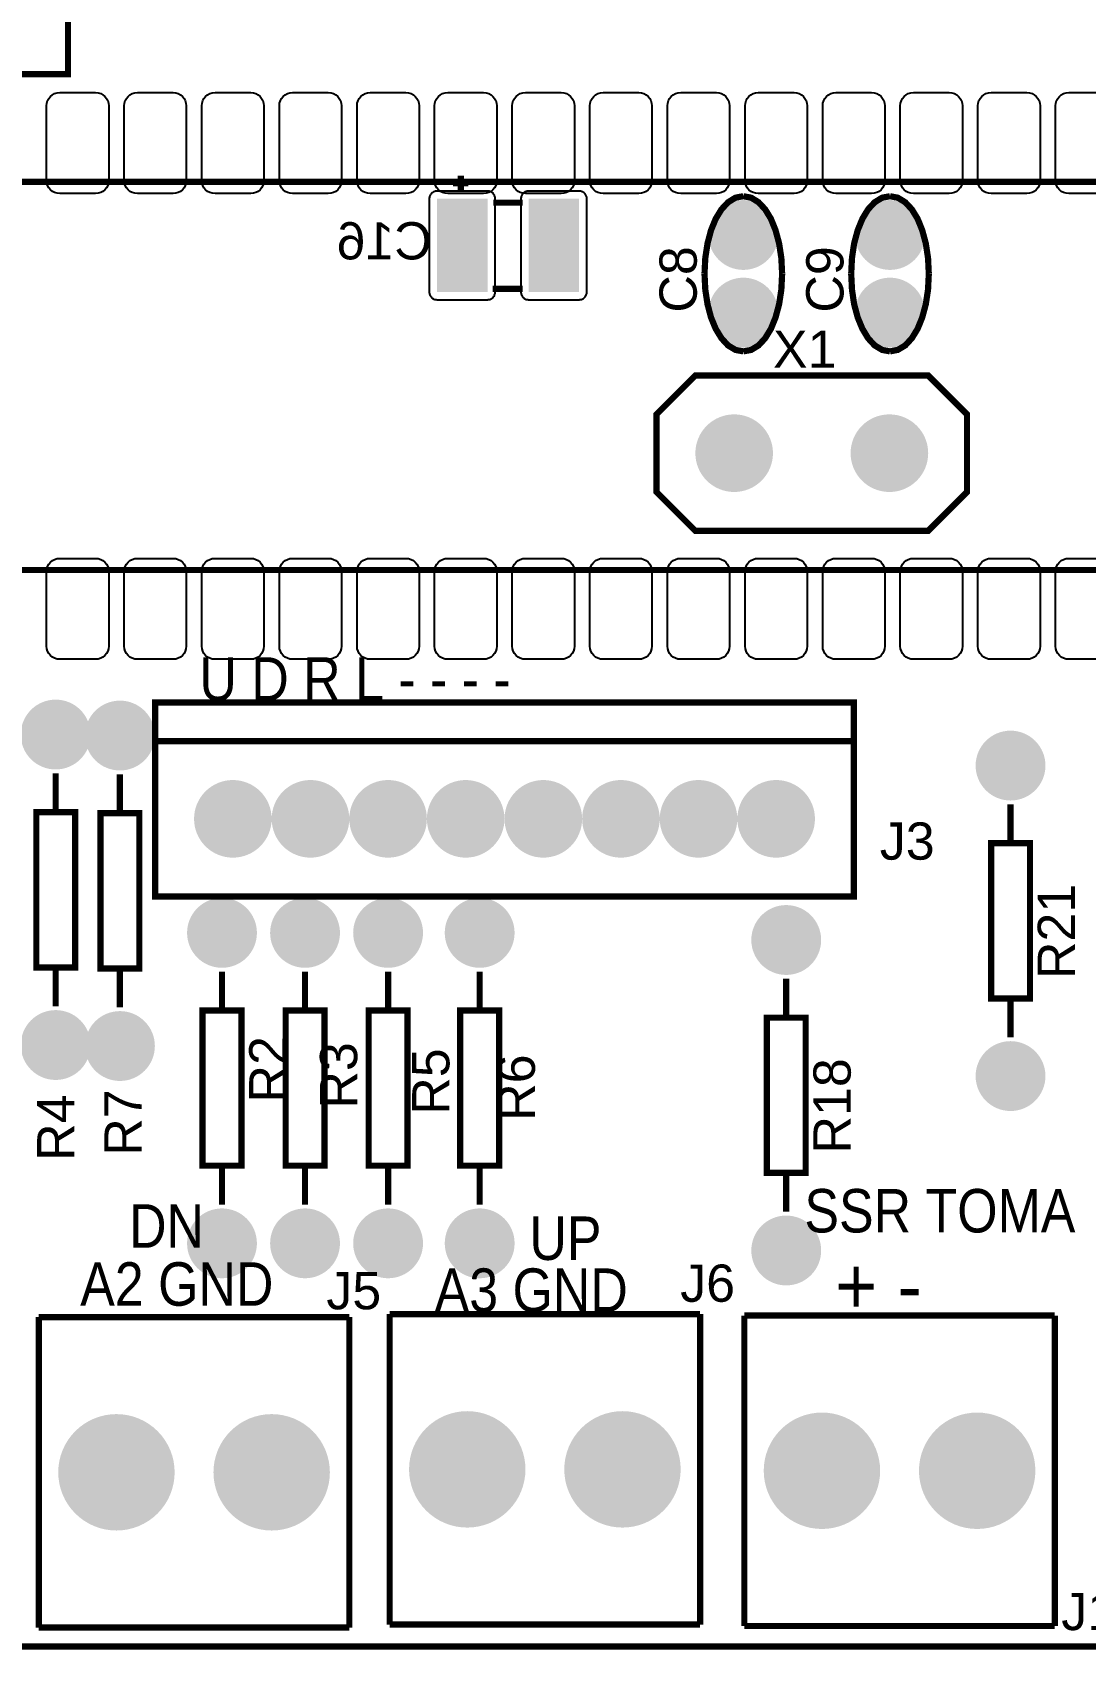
# Model space of a CAD drawing. Header units: inches. Extents: x 15 to 148, y 10 to 111.
# Drawn here: x 133.346 to 135.517, y 98.088 to 101.422 of the extents above; entities that cross this region are included whole.
import ezdxf

# ---------------------------------------------------------------- set-up
doc = ezdxf.new("R2010")
doc.units = ezdxf.units.IN
doc.header["$MEASUREMENT"] = 0
doc.layers.add('BLK_12AWG', color=7, linetype='Continuous')

# ---------------------------------------------------------------- blocks, each defined once
blk = doc.blocks.new('RPAD')
blk.add_trace([(-0.5, -0.5), (-0.5, 0.5), (0.5, -0.5), (0.5, 0.5)])
blk = doc.blocks.new('EPAD')
at = {"const_width": 0.5}
blk.add_lwpolyline([(-0.25, 0, 1), (0.25, 0, 1)], format="xyb", close=True, dxfattribs=at)
blk = doc.blocks.new('trr')
at = {"const_width": 0.008}
for points in [[(131.518, 100.4441), (137.4527, 100.4441), (137.4527, 104.9698), (131.518, 104.9698), (131.518, 100.4441)], [(131.518, 100.4441), (137.4527, 100.4441), (137.4527, 104.9698), (131.518, 104.9698), (131.518, 100.4441)], [(131.518, 100.4441), (137.4527, 100.4441), (137.4527, 104.9698), (131.518, 104.9698), (131.518, 100.4441)], [(133.4196, 102.4698), (133.6125, 102.4698), (133.6125, 102.6902), (133.4196, 102.6902), (133.4196, 102.4698)], [(133.4196, 102.4698), (133.6125, 102.4698), (133.6125, 102.6902), (133.4196, 102.6902), (133.4196, 102.4698)], [(133.4196, 102.4698), (133.6125, 102.4698), (133.6125, 102.6902), (133.4196, 102.6902), (133.4196, 102.4698)], [(133.2749, 102.3311), (135.2749, 102.3311)], [(133.2749, 102.3311), (135.2749, 102.3311)], [(133.2749, 102.3311), (135.2749, 102.3311)], [(134.1285, 102.3293), (134.1085, 102.3293)], [(134.1285, 102.3293), (134.1085, 102.3293)], [(134.1285, 102.3293), (134.1085, 102.3293)], [(134.1185, 102.3193), (134.1185, 102.3393)], [(134.1185, 102.3193), (134.1185, 102.3393)], [(134.1185, 102.3193), (134.1185, 102.3393)], [(134.1985, 102.3043), (134.1605, 102.3043)], [(134.1985, 102.3043), (134.1605, 102.3043)], [(134.1985, 102.3043), (134.1605, 102.3043)], [(134.4826, 102.3127), (134.4724, 102.3107), (134.463, 102.3049), (134.4545, 102.2958), (134.4471, 102.2837), (134.441, 102.2689), (134.4365, 102.2519), (134.4336, 102.2331), (134.4326, 102.2127)], [(134.4826, 102.3127), (134.4724, 102.3107), (134.463, 102.3049), (134.4545, 102.2958), (134.4471, 102.2837), (134.441, 102.2689), (134.4365, 102.2519), (134.4336, 102.2331), (134.4326, 102.2127)], [(134.4826, 102.3127), (134.4724, 102.3107), (134.463, 102.3049), (134.4545, 102.2958), (134.4471, 102.2837), (134.441, 102.2689), (134.4365, 102.2519), (134.4336, 102.2331), (134.4326, 102.2127)], [(134.4826, 102.3127), (134.4928, 102.3107), (134.5022, 102.3049), (134.5107, 102.2958), (134.5181, 102.2837), (134.5241, 102.2689), (134.5287, 102.2519), (134.5316, 102.2331), (134.5326, 102.2127)], [(134.4826, 102.3127), (134.4928, 102.3107), (134.5022, 102.3049), (134.5107, 102.2958), (134.5181, 102.2837), (134.5241, 102.2689), (134.5287, 102.2519), (134.5316, 102.2331), (134.5326, 102.2127)], [(134.4826, 102.3127), (134.4928, 102.3107), (134.5022, 102.3049), (134.5107, 102.2958), (134.5181, 102.2837), (134.5241, 102.2689), (134.5287, 102.2519), (134.5316, 102.2331), (134.5326, 102.2127)], [(134.6716, 102.3127), (134.6614, 102.3107), (134.6519, 102.3049), (134.6434, 102.2958), (134.6361, 102.2837), (134.63, 102.2689), (134.6254, 102.2519), (134.6226, 102.2331), (134.6216, 102.2127)], [(134.6716, 102.3127), (134.6614, 102.3107), (134.6519, 102.3049), (134.6434, 102.2958), (134.6361, 102.2837), (134.63, 102.2689), (134.6254, 102.2519), (134.6226, 102.2331), (134.6216, 102.2127)], [(134.6716, 102.3127), (134.6614, 102.3107), (134.6519, 102.3049), (134.6434, 102.2958), (134.6361, 102.2837), (134.63, 102.2689), (134.6254, 102.2519), (134.6226, 102.2331), (134.6216, 102.2127)], [(134.6716, 102.3127), (134.6817, 102.3107), (134.6912, 102.3049), (134.6997, 102.2958), (134.7071, 102.2837), (134.7131, 102.2689), (134.7177, 102.2519), (134.7206, 102.2331), (134.7216, 102.2127)], [(134.6716, 102.3127), (134.6817, 102.3107), (134.6912, 102.3049), (134.6997, 102.2958), (134.7071, 102.2837), (134.7131, 102.2689), (134.7177, 102.2519), (134.7206, 102.2331), (134.7216, 102.2127)], [(134.6716, 102.3127), (134.6817, 102.3107), (134.6912, 102.3049), (134.6997, 102.2958), (134.7071, 102.2837), (134.7131, 102.2689), (134.7177, 102.2519), (134.7206, 102.2331), (134.7216, 102.2127)], [(134.4826, 102.1127), (134.4724, 102.1147), (134.463, 102.1204), (134.4545, 102.1296), (134.4471, 102.1417), (134.441, 102.1564), (134.4365, 102.1734), (134.4336, 102.1923), (134.4326, 102.2127)], [(134.4826, 102.1127), (134.4724, 102.1147), (134.463, 102.1204), (134.4545, 102.1296), (134.4471, 102.1417), (134.441, 102.1564), (134.4365, 102.1734), (134.4336, 102.1923), (134.4326, 102.2127)], [(134.4826, 102.1127), (134.4724, 102.1147), (134.463, 102.1204), (134.4545, 102.1296), (134.4471, 102.1417), (134.441, 102.1564), (134.4365, 102.1734), (134.4336, 102.1923), (134.4326, 102.2127)], [(134.4826, 102.1127), (134.4928, 102.1147), (134.5022, 102.1204), (134.5107, 102.1296), (134.5181, 102.1417), (134.5241, 102.1564), (134.5287, 102.1734), (134.5316, 102.1923), (134.5326, 102.2127)], [(134.4826, 102.1127), (134.4928, 102.1147), (134.5022, 102.1204), (134.5107, 102.1296), (134.5181, 102.1417), (134.5241, 102.1564), (134.5287, 102.1734), (134.5316, 102.1923), (134.5326, 102.2127)], [(134.4826, 102.1127), (134.4928, 102.1147), (134.5022, 102.1204), (134.5107, 102.1296), (134.5181, 102.1417), (134.5241, 102.1564), (134.5287, 102.1734), (134.5316, 102.1923), (134.5326, 102.2127)], [(134.6716, 102.1127), (134.6614, 102.1147), (134.6519, 102.1204), (134.6434, 102.1296), (134.6361, 102.1417), (134.63, 102.1564), (134.6254, 102.1734), (134.6226, 102.1923), (134.6216, 102.2127)], [(134.6716, 102.1127), (134.6614, 102.1147), (134.6519, 102.1204), (134.6434, 102.1296), (134.6361, 102.1417), (134.63, 102.1564), (134.6254, 102.1734), (134.6226, 102.1923), (134.6216, 102.2127)], [(134.6716, 102.1127), (134.6614, 102.1147), (134.6519, 102.1204), (134.6434, 102.1296), (134.6361, 102.1417), (134.63, 102.1564), (134.6254, 102.1734), (134.6226, 102.1923), (134.6216, 102.2127)], [(134.6716, 102.1127), (134.6817, 102.1147), (134.6912, 102.1204), (134.6997, 102.1296), (134.7071, 102.1417), (134.7131, 102.1564), (134.7177, 102.1734), (134.7206, 102.1923), (134.7216, 102.2127)], [(134.6716, 102.1127), (134.6817, 102.1147), (134.6912, 102.1204), (134.6997, 102.1296), (134.7071, 102.1417), (134.7131, 102.1564), (134.7177, 102.1734), (134.7206, 102.1923), (134.7216, 102.2127)], [(134.6716, 102.1127), (134.6817, 102.1147), (134.6912, 102.1204), (134.6997, 102.1296), (134.7071, 102.1417), (134.7131, 102.1564), (134.7177, 102.1734), (134.7206, 102.1923), (134.7216, 102.2127)], [(134.1985, 102.1933), (134.1595, 102.1933)], [(134.1985, 102.1933), (134.1595, 102.1933)], [(134.1985, 102.1933), (134.1595, 102.1933)], [(134.4208, 102.0816), (134.7208, 102.0816), (134.7708, 102.0316), (134.7708, 101.9316), (134.7208, 101.8816), (134.4208, 101.8816), (134.3708, 101.9316), (134.3708, 102.0316), (134.4208, 102.0816)], [(134.4208, 102.0816), (134.7208, 102.0816), (134.7708, 102.0316), (134.7708, 101.9316), (134.7208, 101.8816), (134.4208, 101.8816), (134.3708, 101.9316), (134.3708, 102.0316), (134.4208, 102.0816)], [(134.4208, 102.0816), (134.7208, 102.0816), (134.7708, 102.0316), (134.7708, 101.9316), (134.7208, 101.8816), (134.4208, 101.8816), (134.3708, 101.9316), (134.3708, 102.0316), (134.4208, 102.0816)], [(133.2749, 101.8311), (135.2749, 101.8311)], [(133.2749, 101.8311), (135.2749, 101.8311)], [(133.2749, 101.8311), (135.2749, 101.8311)], [(133.7249, 101.4105), (134.6249, 101.4105), (134.6249, 101.6605), (133.7249, 101.6605), (133.7249, 101.4105)], [(133.7249, 101.4105), (134.6249, 101.4105), (134.6249, 101.6605), (133.7249, 101.6605), (133.7249, 101.4105)], [(133.7249, 101.4105), (134.6249, 101.4105), (134.6249, 101.6605), (133.7249, 101.6605), (133.7249, 101.4105)], [(133.7249, 101.6105), (134.6249, 101.6105)], [(133.7249, 101.6105), (134.6249, 101.6105)], [(133.7249, 101.6105), (134.6249, 101.6105)], [(133.5966, 101.5191), (133.5966, 101.5691)], [(133.5966, 101.5191), (133.5966, 101.5691)], [(133.5966, 101.5191), (133.5966, 101.5691)], [(133.6794, 101.5178), (133.6794, 101.5678)], [(133.6794, 101.5178), (133.6794, 101.5678)], [(133.6794, 101.5178), (133.6794, 101.5678)], [(133.5716, 101.3191), (133.6216, 101.3191), (133.6216, 101.5191), (133.5716, 101.5191), (133.5716, 101.3191)], [(133.5716, 101.3191), (133.6216, 101.3191), (133.6216, 101.5191), (133.5716, 101.5191), (133.5716, 101.3191)], [(133.5716, 101.3191), (133.6216, 101.3191), (133.6216, 101.5191), (133.5716, 101.5191), (133.5716, 101.3191)], [(133.6544, 101.3178), (133.7044, 101.3178), (133.7044, 101.5178), (133.6544, 101.5178), (133.6544, 101.3178)], [(133.6544, 101.3178), (133.7044, 101.3178), (133.7044, 101.5178), (133.6544, 101.5178), (133.6544, 101.3178)], [(133.6544, 101.3178), (133.7044, 101.3178), (133.7044, 101.5178), (133.6544, 101.5178), (133.6544, 101.3178)], [(134.8269, 101.5291), (134.8269, 101.4791)], [(134.8269, 101.5291), (134.8269, 101.4791)], [(134.8269, 101.5291), (134.8269, 101.4791)], [(134.8019, 101.2791), (134.8519, 101.2791), (134.8519, 101.4791), (134.8019, 101.4791), (134.8019, 101.2791)], [(134.8019, 101.2791), (134.8519, 101.2791), (134.8519, 101.4791), (134.8019, 101.4791), (134.8019, 101.2791)], [(134.8019, 101.2791), (134.8519, 101.2791), (134.8519, 101.4791), (134.8019, 101.4791), (134.8019, 101.2791)], [(133.5966, 101.2691), (133.5966, 101.3191)], [(133.5966, 101.2691), (133.5966, 101.3191)], [(133.5966, 101.2691), (133.5966, 101.3191)], [(133.6794, 101.2678), (133.6794, 101.3178)], [(133.6794, 101.2678), (133.6794, 101.3178)], [(133.6794, 101.2678), (133.6794, 101.3178)], [(133.8109, 101.3136), (133.8109, 101.2636)], [(133.8109, 101.3136), (133.8109, 101.2636)], [(133.8109, 101.3136), (133.8109, 101.2636)], [(133.9179, 101.3136), (133.9179, 101.2636)], [(133.9179, 101.3136), (133.9179, 101.2636)], [(133.9179, 101.3136), (133.9179, 101.2636)], [(134.0249, 101.3136), (134.0249, 101.2636)], [(134.0249, 101.3136), (134.0249, 101.2636)], [(134.0249, 101.3136), (134.0249, 101.2636)], [(134.1429, 101.3136), (134.1429, 101.2636)], [(134.1429, 101.3136), (134.1429, 101.2636)], [(134.1429, 101.3136), (134.1429, 101.2636)], [(134.5379, 101.3044), (134.5379, 101.2544)], [(134.5379, 101.3044), (134.5379, 101.2544)], [(134.5379, 101.3044), (134.5379, 101.2544)], [(133.7859, 101.0636), (133.8359, 101.0636), (133.8359, 101.2636), (133.7859, 101.2636), (133.7859, 101.0636)], [(133.7859, 101.0636), (133.8359, 101.0636), (133.8359, 101.2636), (133.7859, 101.2636), (133.7859, 101.0636)], [(133.7859, 101.0636), (133.8359, 101.0636), (133.8359, 101.2636), (133.7859, 101.2636), (133.7859, 101.0636)], [(133.8929, 101.0636), (133.9429, 101.0636), (133.9429, 101.2636), (133.8929, 101.2636), (133.8929, 101.0636)], [(133.8929, 101.0636), (133.9429, 101.0636), (133.9429, 101.2636), (133.8929, 101.2636), (133.8929, 101.0636)], [(133.8929, 101.0636), (133.9429, 101.0636), (133.9429, 101.2636), (133.8929, 101.2636), (133.8929, 101.0636)], [(133.9999, 101.0636), (134.0499, 101.0636), (134.0499, 101.2636), (133.9999, 101.2636), (133.9999, 101.0636)], [(133.9999, 101.0636), (134.0499, 101.0636), (134.0499, 101.2636), (133.9999, 101.2636), (133.9999, 101.0636)], [(133.9999, 101.0636), (134.0499, 101.0636), (134.0499, 101.2636), (133.9999, 101.2636), (133.9999, 101.0636)], [(134.1179, 101.0636), (134.1679, 101.0636), (134.1679, 101.2636), (134.1179, 101.2636), (134.1179, 101.0636)], [(134.1179, 101.0636), (134.1679, 101.0636), (134.1679, 101.2636), (134.1179, 101.2636), (134.1179, 101.0636)], [(134.1179, 101.0636), (134.1679, 101.0636), (134.1679, 101.2636), (134.1179, 101.2636), (134.1179, 101.0636)], [(134.8269, 101.2791), (134.8269, 101.2291)], [(134.8269, 101.2791), (134.8269, 101.2291)], [(134.8269, 101.2791), (134.8269, 101.2291)], [(134.5129, 101.0544), (134.5629, 101.0544), (134.5629, 101.2544), (134.5129, 101.2544), (134.5129, 101.0544)], [(134.5129, 101.0544), (134.5629, 101.0544), (134.5629, 101.2544), (134.5129, 101.2544), (134.5129, 101.0544)], [(134.5129, 101.0544), (134.5629, 101.0544), (134.5629, 101.2544), (134.5129, 101.2544), (134.5129, 101.0544)], [(133.8109, 101.0636), (133.8109, 101.0136)], [(133.8109, 101.0636), (133.8109, 101.0136)], [(133.8109, 101.0636), (133.8109, 101.0136)], [(133.9179, 101.0636), (133.9179, 101.0136)], [(133.9179, 101.0636), (133.9179, 101.0136)], [(133.9179, 101.0636), (133.9179, 101.0136)], [(134.0249, 101.0636), (134.0249, 101.0136)], [(134.0249, 101.0636), (134.0249, 101.0136)], [(134.0249, 101.0636), (134.0249, 101.0136)], [(134.1429, 101.0636), (134.1429, 101.0136)], [(134.1429, 101.0636), (134.1429, 101.0136)], [(134.1429, 101.0636), (134.1429, 101.0136)], [(134.5379, 101.0544), (134.5379, 101.0044)], [(134.5379, 101.0544), (134.5379, 101.0044)], [(134.5379, 101.0544), (134.5379, 101.0044)], [(133.5749, 100.8686), (133.5749, 100.4686)], [(133.5749, 100.8686), (133.9749, 100.8686)], [(133.5749, 100.8686), (133.5749, 100.4686)], [(133.5749, 100.8686), (133.9749, 100.8686)], [(133.5749, 100.8686), (133.5749, 100.4686)], [(133.5749, 100.8686), (133.9749, 100.8686)], [(133.9749, 100.8686), (133.9749, 100.4686)], [(133.9749, 100.8686), (133.9749, 100.4686)], [(133.9749, 100.8686), (133.9749, 100.4686)], [(134.0269, 100.8724), (134.0269, 100.4724)], [(134.0269, 100.8724), (134.4269, 100.8724)], [(134.0269, 100.8724), (134.0269, 100.4724)], [(134.0269, 100.8724), (134.4269, 100.8724)], [(134.0269, 100.8724), (134.0269, 100.4724)], [(134.0269, 100.8724), (134.4269, 100.8724)], [(134.4269, 100.8724), (134.4269, 100.4724)], [(134.4269, 100.8724), (134.4269, 100.4724)], [(134.4269, 100.8724), (134.4269, 100.4724)], [(134.4839, 100.8706), (134.4839, 100.4706)], [(134.4839, 100.8706), (134.8839, 100.8706)], [(134.4839, 100.8706), (134.4839, 100.4706)], [(134.4839, 100.8706), (134.8839, 100.8706)], [(134.4839, 100.8706), (134.4839, 100.4706)], [(134.4839, 100.8706), (134.8839, 100.8706)], [(134.8839, 100.8706), (134.8839, 100.4706)], [(134.8839, 100.8706), (134.8839, 100.4706)], [(134.8839, 100.8706), (134.8839, 100.4706)], [(134.0269, 100.4724), (134.4269, 100.4724)], [(134.0269, 100.4724), (134.4269, 100.4724)], [(134.0269, 100.4724), (134.4269, 100.4724)], [(134.4839, 100.4706), (134.8839, 100.4706)], [(134.4839, 100.4706), (134.8839, 100.4706)], [(134.4839, 100.4706), (134.8839, 100.4706)], [(133.5749, 100.4686), (133.9749, 100.4686)], [(133.5749, 100.4686), (133.9749, 100.4686)], [(133.5749, 100.4686), (133.9749, 100.4686)]]:
    blk.add_lwpolyline(points, dxfattribs=at)
for points in [[(133.6479, 102.3161), (133.6019, 102.3161), (133.5984, 102.3164), (133.5952, 102.3174), (133.5923, 102.3189), (133.5898, 102.321), (133.5877, 102.3235), (133.5862, 102.3264), (133.5852, 102.3296), (133.5849, 102.3331), (133.5849, 102.4291), (133.5852, 102.4326), (133.5862, 102.4358), (133.5877, 102.4387), (133.5898, 102.4412), (133.5923, 102.4432), (133.5952, 102.4448), (133.5984, 102.4458), (133.6019, 102.4461), (133.6479, 102.4461), (133.6514, 102.4458), (133.6546, 102.4448), (133.6575, 102.4432), (133.66, 102.4412), (133.662, 102.4387), (133.6636, 102.4358), (133.6645, 102.4326), (133.6649, 102.4291), (133.6649, 102.3331), (133.6645, 102.3296), (133.6636, 102.3264), (133.662, 102.3235), (133.66, 102.321), (133.6575, 102.3189), (133.6546, 102.3174), (133.6514, 102.3164), (133.6479, 102.3161)], [(133.7479, 102.3161), (133.7019, 102.3161), (133.6984, 102.3164), (133.6952, 102.3174), (133.6923, 102.3189), (133.6898, 102.321), (133.6877, 102.3235), (133.6862, 102.3264), (133.6852, 102.3296), (133.6849, 102.3331), (133.6849, 102.4291), (133.6852, 102.4326), (133.6862, 102.4358), (133.6877, 102.4387), (133.6898, 102.4412), (133.6923, 102.4432), (133.6952, 102.4448), (133.6984, 102.4458), (133.7019, 102.4461), (133.7479, 102.4461), (133.7514, 102.4458), (133.7546, 102.4448), (133.7575, 102.4432), (133.76, 102.4412), (133.762, 102.4387), (133.7636, 102.4358), (133.7645, 102.4326), (133.7649, 102.4291), (133.7649, 102.3331), (133.7645, 102.3296), (133.7636, 102.3264), (133.762, 102.3235), (133.76, 102.321), (133.7575, 102.3189), (133.7546, 102.3174), (133.7514, 102.3164), (133.7479, 102.3161)], [(133.8479, 102.3161), (133.8019, 102.3161), (133.7984, 102.3164), (133.7952, 102.3174), (133.7923, 102.3189), (133.7898, 102.321), (133.7877, 102.3235), (133.7862, 102.3264), (133.7852, 102.3296), (133.7849, 102.3331), (133.7849, 102.4291), (133.7852, 102.4326), (133.7862, 102.4358), (133.7877, 102.4387), (133.7898, 102.4412), (133.7923, 102.4432), (133.7952, 102.4448), (133.7984, 102.4458), (133.8019, 102.4461), (133.8479, 102.4461), (133.8514, 102.4458), (133.8546, 102.4448), (133.8575, 102.4432), (133.86, 102.4412), (133.862, 102.4387), (133.8636, 102.4358), (133.8645, 102.4326), (133.8649, 102.4291), (133.8649, 102.3331), (133.8645, 102.3296), (133.8636, 102.3264), (133.862, 102.3235), (133.86, 102.321), (133.8575, 102.3189), (133.8546, 102.3174), (133.8514, 102.3164), (133.8479, 102.3161)], [(133.9479, 102.3161), (133.9019, 102.3161), (133.8984, 102.3164), (133.8952, 102.3174), (133.8923, 102.3189), (133.8898, 102.321), (133.8877, 102.3235), (133.8862, 102.3264), (133.8852, 102.3296), (133.8849, 102.3331), (133.8849, 102.4291), (133.8852, 102.4326), (133.8862, 102.4358), (133.8877, 102.4387), (133.8898, 102.4412), (133.8923, 102.4432), (133.8952, 102.4448), (133.8984, 102.4458), (133.9019, 102.4461), (133.9479, 102.4461), (133.9514, 102.4458), (133.9546, 102.4448), (133.9575, 102.4432), (133.96, 102.4412), (133.962, 102.4387), (133.9636, 102.4358), (133.9645, 102.4326), (133.9649, 102.4291), (133.9649, 102.3331), (133.9645, 102.3296), (133.9636, 102.3264), (133.962, 102.3235), (133.96, 102.321), (133.9575, 102.3189), (133.9546, 102.3174), (133.9514, 102.3164), (133.9479, 102.3161)], [(134.0479, 102.3161), (134.0019, 102.3161), (133.9984, 102.3164), (133.9952, 102.3174), (133.9923, 102.3189), (133.9898, 102.321), (133.9877, 102.3235), (133.9862, 102.3264), (133.9852, 102.3296), (133.9849, 102.3331), (133.9849, 102.4291), (133.9852, 102.4326), (133.9862, 102.4358), (133.9877, 102.4387), (133.9898, 102.4412), (133.9923, 102.4432), (133.9952, 102.4448), (133.9984, 102.4458), (134.0019, 102.4461), (134.0479, 102.4461), (134.0514, 102.4458), (134.0546, 102.4448), (134.0575, 102.4432), (134.06, 102.4412), (134.062, 102.4387), (134.0636, 102.4358), (134.0645, 102.4326), (134.0649, 102.4291), (134.0649, 102.3331), (134.0645, 102.3296), (134.0636, 102.3264), (134.062, 102.3235), (134.06, 102.321), (134.0575, 102.3189), (134.0546, 102.3174), (134.0514, 102.3164), (134.0479, 102.3161)], [(134.1479, 102.3161), (134.1019, 102.3161), (134.0984, 102.3164), (134.0952, 102.3174), (134.0923, 102.3189), (134.0898, 102.321), (134.0877, 102.3235), (134.0862, 102.3264), (134.0852, 102.3296), (134.0849, 102.3331), (134.0849, 102.4291), (134.0852, 102.4326), (134.0862, 102.4358), (134.0877, 102.4387), (134.0898, 102.4412), (134.0923, 102.4432), (134.0952, 102.4448), (134.0984, 102.4458), (134.1019, 102.4461), (134.1479, 102.4461), (134.1514, 102.4458), (134.1546, 102.4448), (134.1575, 102.4432), (134.16, 102.4412), (134.162, 102.4387), (134.1636, 102.4358), (134.1645, 102.4326), (134.1649, 102.4291), (134.1649, 102.3331), (134.1645, 102.3296), (134.1636, 102.3264), (134.162, 102.3235), (134.16, 102.321), (134.1575, 102.3189), (134.1546, 102.3174), (134.1514, 102.3164), (134.1479, 102.3161)], [(134.2479, 102.3161), (134.2019, 102.3161), (134.1984, 102.3164), (134.1952, 102.3174), (134.1923, 102.3189), (134.1898, 102.321), (134.1877, 102.3235), (134.1862, 102.3264), (134.1852, 102.3296), (134.1849, 102.3331), (134.1849, 102.4291), (134.1852, 102.4326), (134.1862, 102.4358), (134.1877, 102.4387), (134.1898, 102.4412), (134.1923, 102.4432), (134.1952, 102.4448), (134.1984, 102.4458), (134.2019, 102.4461), (134.2479, 102.4461), (134.2514, 102.4458), (134.2546, 102.4448), (134.2575, 102.4432), (134.26, 102.4412), (134.262, 102.4387), (134.2636, 102.4358), (134.2645, 102.4326), (134.2649, 102.4291), (134.2649, 102.3331), (134.2645, 102.3296), (134.2636, 102.3264), (134.262, 102.3235), (134.26, 102.321), (134.2575, 102.3189), (134.2546, 102.3174), (134.2514, 102.3164), (134.2479, 102.3161)], [(134.3479, 102.3161), (134.3019, 102.3161), (134.2984, 102.3164), (134.2952, 102.3174), (134.2923, 102.3189), (134.2898, 102.321), (134.2877, 102.3235), (134.2862, 102.3264), (134.2852, 102.3296), (134.2849, 102.3331), (134.2849, 102.4291), (134.2852, 102.4326), (134.2862, 102.4358), (134.2877, 102.4387), (134.2898, 102.4412), (134.2923, 102.4432), (134.2952, 102.4448), (134.2984, 102.4458), (134.3019, 102.4461), (134.3479, 102.4461), (134.3514, 102.4458), (134.3546, 102.4448), (134.3575, 102.4432), (134.36, 102.4412), (134.362, 102.4387), (134.3636, 102.4358), (134.3645, 102.4326), (134.3649, 102.4291), (134.3649, 102.3331), (134.3645, 102.3296), (134.3636, 102.3264), (134.362, 102.3235), (134.36, 102.321), (134.3575, 102.3189), (134.3546, 102.3174), (134.3514, 102.3164), (134.3479, 102.3161)], [(134.4479, 102.3161), (134.4019, 102.3161), (134.3984, 102.3164), (134.3952, 102.3174), (134.3923, 102.3189), (134.3898, 102.321), (134.3877, 102.3235), (134.3862, 102.3264), (134.3852, 102.3296), (134.3849, 102.3331), (134.3849, 102.4291), (134.3852, 102.4326), (134.3862, 102.4358), (134.3877, 102.4387), (134.3898, 102.4412), (134.3923, 102.4432), (134.3952, 102.4448), (134.3984, 102.4458), (134.4019, 102.4461), (134.4479, 102.4461), (134.4514, 102.4458), (134.4546, 102.4448), (134.4575, 102.4432), (134.46, 102.4412), (134.462, 102.4387), (134.4636, 102.4358), (134.4645, 102.4326), (134.4649, 102.4291), (134.4649, 102.3331), (134.4645, 102.3296), (134.4636, 102.3264), (134.462, 102.3235), (134.46, 102.321), (134.4575, 102.3189), (134.4546, 102.3174), (134.4514, 102.3164), (134.4479, 102.3161)], [(134.5479, 102.3161), (134.5019, 102.3161), (134.4984, 102.3164), (134.4952, 102.3174), (134.4923, 102.3189), (134.4898, 102.321), (134.4877, 102.3235), (134.4862, 102.3264), (134.4852, 102.3296), (134.4849, 102.3331), (134.4849, 102.4291), (134.4852, 102.4326), (134.4862, 102.4358), (134.4877, 102.4387), (134.4898, 102.4412), (134.4923, 102.4432), (134.4952, 102.4448), (134.4984, 102.4458), (134.5019, 102.4461), (134.5479, 102.4461), (134.5514, 102.4458), (134.5546, 102.4448), (134.5575, 102.4432), (134.56, 102.4412), (134.562, 102.4387), (134.5636, 102.4358), (134.5645, 102.4326), (134.5649, 102.4291), (134.5649, 102.3331), (134.5645, 102.3296), (134.5636, 102.3264), (134.562, 102.3235), (134.56, 102.321), (134.5575, 102.3189), (134.5546, 102.3174), (134.5514, 102.3164), (134.5479, 102.3161)], [(134.6479, 102.3161), (134.6019, 102.3161), (134.5984, 102.3164), (134.5952, 102.3174), (134.5923, 102.3189), (134.5898, 102.321), (134.5877, 102.3235), (134.5862, 102.3264), (134.5852, 102.3296), (134.5849, 102.3331), (134.5849, 102.4291), (134.5852, 102.4326), (134.5862, 102.4358), (134.5877, 102.4387), (134.5898, 102.4412), (134.5923, 102.4432), (134.5952, 102.4448), (134.5984, 102.4458), (134.6019, 102.4461), (134.6479, 102.4461), (134.6514, 102.4458), (134.6546, 102.4448), (134.6575, 102.4432), (134.66, 102.4412), (134.662, 102.4387), (134.6636, 102.4358), (134.6645, 102.4326), (134.6649, 102.4291), (134.6649, 102.3331), (134.6645, 102.3296), (134.6636, 102.3264), (134.662, 102.3235), (134.66, 102.321), (134.6575, 102.3189), (134.6546, 102.3174), (134.6514, 102.3164), (134.6479, 102.3161)], [(134.7479, 102.3161), (134.7019, 102.3161), (134.6984, 102.3164), (134.6952, 102.3174), (134.6923, 102.3189), (134.6898, 102.321), (134.6877, 102.3235), (134.6862, 102.3264), (134.6852, 102.3296), (134.6849, 102.3331), (134.6849, 102.4291), (134.6852, 102.4326), (134.6862, 102.4358), (134.6877, 102.4387), (134.6898, 102.4412), (134.6923, 102.4432), (134.6952, 102.4448), (134.6984, 102.4458), (134.7019, 102.4461), (134.7479, 102.4461), (134.7514, 102.4458), (134.7546, 102.4448), (134.7575, 102.4432), (134.76, 102.4412), (134.762, 102.4387), (134.7636, 102.4358), (134.7645, 102.4326), (134.7649, 102.4291), (134.7649, 102.3331), (134.7645, 102.3296), (134.7636, 102.3264), (134.762, 102.3235), (134.76, 102.321), (134.7575, 102.3189), (134.7546, 102.3174), (134.7514, 102.3164), (134.7479, 102.3161)], [(134.8479, 102.3161), (134.8019, 102.3161), (134.7984, 102.3164), (134.7952, 102.3174), (134.7923, 102.3189), (134.7898, 102.321), (134.7877, 102.3235), (134.7862, 102.3264), (134.7852, 102.3296), (134.7849, 102.3331), (134.7849, 102.4291), (134.7852, 102.4326), (134.7862, 102.4358), (134.7877, 102.4387), (134.7898, 102.4412), (134.7923, 102.4432), (134.7952, 102.4448), (134.7984, 102.4458), (134.8019, 102.4461), (134.8479, 102.4461), (134.8514, 102.4458), (134.8546, 102.4448), (134.8575, 102.4432), (134.86, 102.4412), (134.862, 102.4387), (134.8636, 102.4358), (134.8645, 102.4326), (134.8649, 102.4291), (134.8649, 102.3331), (134.8645, 102.3296), (134.8636, 102.3264), (134.862, 102.3235), (134.86, 102.321), (134.8575, 102.3189), (134.8546, 102.3174), (134.8514, 102.3164), (134.8479, 102.3161)], [(134.153, 102.3193), (134.088, 102.3193), (134.0869, 102.3193), (134.0859, 102.3191), (134.085, 102.3189), (134.084, 102.3185), (134.0832, 102.3181), (134.0823, 102.3176), (134.0816, 102.3171), (134.0809, 102.3164), (134.0802, 102.3157), (134.0797, 102.3149), (134.0792, 102.3141), (134.0788, 102.3132), (134.0784, 102.3123), (134.0782, 102.3113), (134.078, 102.3103), (134.078, 102.3093), (134.078, 102.1893), (134.078, 102.1883), (134.0782, 102.1873), (134.0784, 102.1863), (134.0788, 102.1854), (134.0792, 102.1845), (134.0797, 102.1837), (134.0802, 102.1829), (134.0809, 102.1822), (134.0816, 102.1816), (134.0823, 102.181), (134.0832, 102.1805), (134.084, 102.1801), (134.085, 102.1797), (134.0859, 102.1795), (134.0869, 102.1794), (134.088, 102.1793), (134.153, 102.1793), (134.154, 102.1794), (134.155, 102.1795), (134.156, 102.1797), (134.1569, 102.1801), (134.1578, 102.1805), (134.1586, 102.181), (134.1594, 102.1816), (134.1601, 102.1822), (134.1607, 102.1829), (134.1613, 102.1837), (134.1618, 102.1845), (134.1622, 102.1854), (134.1625, 102.1863), (134.1628, 102.1873), (134.1629, 102.1883), (134.163, 102.1893), (134.163, 102.3093), (134.1629, 102.3103), (134.1628, 102.3113), (134.1625, 102.3123), (134.1622, 102.3132), (134.1618, 102.3141), (134.1613, 102.3149), (134.1607, 102.3157), (134.1601, 102.3164), (134.1594, 102.3171), (134.1586, 102.3176), (134.1578, 102.3181), (134.1569, 102.3185), (134.156, 102.3189), (134.155, 102.3191), (134.154, 102.3193), (134.153, 102.3193)], [(134.271, 102.3193), (134.206, 102.3193), (134.2049, 102.3193), (134.2039, 102.3191), (134.203, 102.3189), (134.202, 102.3185), (134.2012, 102.3181), (134.2003, 102.3176), (134.1996, 102.3171), (134.1989, 102.3164), (134.1982, 102.3157), (134.1977, 102.3149), (134.1972, 102.3141), (134.1968, 102.3132), (134.1964, 102.3123), (134.1962, 102.3113), (134.196, 102.3103), (134.196, 102.3093), (134.196, 102.1893), (134.196, 102.1883), (134.1962, 102.1873), (134.1964, 102.1863), (134.1968, 102.1854), (134.1972, 102.1845), (134.1977, 102.1837), (134.1982, 102.1829), (134.1989, 102.1822), (134.1996, 102.1816), (134.2003, 102.181), (134.2012, 102.1805), (134.202, 102.1801), (134.203, 102.1797), (134.2039, 102.1795), (134.2049, 102.1794), (134.206, 102.1793), (134.271, 102.1793), (134.272, 102.1794), (134.273, 102.1795), (134.274, 102.1797), (134.2749, 102.1801), (134.2758, 102.1805), (134.2766, 102.181), (134.2774, 102.1816), (134.2781, 102.1822), (134.2787, 102.1829), (134.2793, 102.1837), (134.2798, 102.1845), (134.2802, 102.1854), (134.2805, 102.1863), (134.2808, 102.1873), (134.2809, 102.1883), (134.281, 102.1893), (134.281, 102.3093), (134.2809, 102.3103), (134.2808, 102.3113), (134.2805, 102.3123), (134.2802, 102.3132), (134.2798, 102.3141), (134.2793, 102.3149), (134.2787, 102.3157), (134.2781, 102.3164), (134.2774, 102.3171), (134.2766, 102.3176), (134.2758, 102.3181), (134.2749, 102.3185), (134.274, 102.3189), (134.273, 102.3191), (134.272, 102.3193), (134.271, 102.3193)], [(133.6019, 101.8461), (133.6479, 101.8461), (133.6514, 101.8458), (133.6546, 101.8448), (133.6575, 101.8432), (133.66, 101.8412), (133.662, 101.8387), (133.6636, 101.8358), (133.6645, 101.8326), (133.6649, 101.8291), (133.6649, 101.7331), (133.6645, 101.7296), (133.6636, 101.7264), (133.662, 101.7235), (133.66, 101.721), (133.6575, 101.7189), (133.6546, 101.7174), (133.6514, 101.7164), (133.6479, 101.7161), (133.6019, 101.7161), (133.5984, 101.7164), (133.5952, 101.7174), (133.5923, 101.7189), (133.5898, 101.721), (133.5877, 101.7235), (133.5862, 101.7264), (133.5852, 101.7296), (133.5849, 101.7331), (133.5849, 101.8291), (133.5852, 101.8326), (133.5862, 101.8358), (133.5877, 101.8387), (133.5898, 101.8412), (133.5923, 101.8432), (133.5952, 101.8448), (133.5984, 101.8458), (133.6019, 101.8461)], [(133.7019, 101.8461), (133.7479, 101.8461), (133.7514, 101.8458), (133.7546, 101.8448), (133.7575, 101.8432), (133.76, 101.8412), (133.762, 101.8387), (133.7636, 101.8358), (133.7645, 101.8326), (133.7649, 101.8291), (133.7649, 101.7331), (133.7645, 101.7296), (133.7636, 101.7264), (133.762, 101.7235), (133.76, 101.721), (133.7575, 101.7189), (133.7546, 101.7174), (133.7514, 101.7164), (133.7479, 101.7161), (133.7019, 101.7161), (133.6984, 101.7164), (133.6952, 101.7174), (133.6923, 101.7189), (133.6898, 101.721), (133.6877, 101.7235), (133.6862, 101.7264), (133.6852, 101.7296), (133.6849, 101.7331), (133.6849, 101.8291), (133.6852, 101.8326), (133.6862, 101.8358), (133.6877, 101.8387), (133.6898, 101.8412), (133.6923, 101.8432), (133.6952, 101.8448), (133.6984, 101.8458), (133.7019, 101.8461)], [(133.8019, 101.8461), (133.8479, 101.8461), (133.8514, 101.8458), (133.8546, 101.8448), (133.8575, 101.8432), (133.86, 101.8412), (133.862, 101.8387), (133.8636, 101.8358), (133.8645, 101.8326), (133.8649, 101.8291), (133.8649, 101.7331), (133.8645, 101.7296), (133.8636, 101.7264), (133.862, 101.7235), (133.86, 101.721), (133.8575, 101.7189), (133.8546, 101.7174), (133.8514, 101.7164), (133.8479, 101.7161), (133.8019, 101.7161), (133.7984, 101.7164), (133.7952, 101.7174), (133.7923, 101.7189), (133.7898, 101.721), (133.7877, 101.7235), (133.7862, 101.7264), (133.7852, 101.7296), (133.7849, 101.7331), (133.7849, 101.8291), (133.7852, 101.8326), (133.7862, 101.8358), (133.7877, 101.8387), (133.7898, 101.8412), (133.7923, 101.8432), (133.7952, 101.8448), (133.7984, 101.8458), (133.8019, 101.8461)], [(133.9019, 101.8461), (133.9479, 101.8461), (133.9514, 101.8458), (133.9546, 101.8448), (133.9575, 101.8432), (133.96, 101.8412), (133.962, 101.8387), (133.9636, 101.8358), (133.9645, 101.8326), (133.9649, 101.8291), (133.9649, 101.7331), (133.9645, 101.7296), (133.9636, 101.7264), (133.962, 101.7235), (133.96, 101.721), (133.9575, 101.7189), (133.9546, 101.7174), (133.9514, 101.7164), (133.9479, 101.7161), (133.9019, 101.7161), (133.8984, 101.7164), (133.8952, 101.7174), (133.8923, 101.7189), (133.8898, 101.721), (133.8877, 101.7235), (133.8862, 101.7264), (133.8852, 101.7296), (133.8849, 101.7331), (133.8849, 101.8291), (133.8852, 101.8326), (133.8862, 101.8358), (133.8877, 101.8387), (133.8898, 101.8412), (133.8923, 101.8432), (133.8952, 101.8448), (133.8984, 101.8458), (133.9019, 101.8461)], [(134.0019, 101.8461), (134.0479, 101.8461), (134.0514, 101.8458), (134.0546, 101.8448), (134.0575, 101.8432), (134.06, 101.8412), (134.062, 101.8387), (134.0636, 101.8358), (134.0645, 101.8326), (134.0649, 101.8291), (134.0649, 101.7331), (134.0645, 101.7296), (134.0636, 101.7264), (134.062, 101.7235), (134.06, 101.721), (134.0575, 101.7189), (134.0546, 101.7174), (134.0514, 101.7164), (134.0479, 101.7161), (134.0019, 101.7161), (133.9984, 101.7164), (133.9952, 101.7174), (133.9923, 101.7189), (133.9898, 101.721), (133.9877, 101.7235), (133.9862, 101.7264), (133.9852, 101.7296), (133.9849, 101.7331), (133.9849, 101.8291), (133.9852, 101.8326), (133.9862, 101.8358), (133.9877, 101.8387), (133.9898, 101.8412), (133.9923, 101.8432), (133.9952, 101.8448), (133.9984, 101.8458), (134.0019, 101.8461)], [(134.1019, 101.8461), (134.1479, 101.8461), (134.1514, 101.8458), (134.1546, 101.8448), (134.1575, 101.8432), (134.16, 101.8412), (134.162, 101.8387), (134.1636, 101.8358), (134.1645, 101.8326), (134.1649, 101.8291), (134.1649, 101.7331), (134.1645, 101.7296), (134.1636, 101.7264), (134.162, 101.7235), (134.16, 101.721), (134.1575, 101.7189), (134.1546, 101.7174), (134.1514, 101.7164), (134.1479, 101.7161), (134.1019, 101.7161), (134.0984, 101.7164), (134.0952, 101.7174), (134.0923, 101.7189), (134.0898, 101.721), (134.0877, 101.7235), (134.0862, 101.7264), (134.0852, 101.7296), (134.0849, 101.7331), (134.0849, 101.8291), (134.0852, 101.8326), (134.0862, 101.8358), (134.0877, 101.8387), (134.0898, 101.8412), (134.0923, 101.8432), (134.0952, 101.8448), (134.0984, 101.8458), (134.1019, 101.8461)], [(134.2019, 101.8461), (134.2479, 101.8461), (134.2514, 101.8458), (134.2546, 101.8448), (134.2575, 101.8432), (134.26, 101.8412), (134.262, 101.8387), (134.2636, 101.8358), (134.2645, 101.8326), (134.2649, 101.8291), (134.2649, 101.7331), (134.2645, 101.7296), (134.2636, 101.7264), (134.262, 101.7235), (134.26, 101.721), (134.2575, 101.7189), (134.2546, 101.7174), (134.2514, 101.7164), (134.2479, 101.7161), (134.2019, 101.7161), (134.1984, 101.7164), (134.1952, 101.7174), (134.1923, 101.7189), (134.1898, 101.721), (134.1877, 101.7235), (134.1862, 101.7264), (134.1852, 101.7296), (134.1849, 101.7331), (134.1849, 101.8291), (134.1852, 101.8326), (134.1862, 101.8358), (134.1877, 101.8387), (134.1898, 101.8412), (134.1923, 101.8432), (134.1952, 101.8448), (134.1984, 101.8458), (134.2019, 101.8461)], [(134.3019, 101.8461), (134.3479, 101.8461), (134.3514, 101.8458), (134.3546, 101.8448), (134.3575, 101.8432), (134.36, 101.8412), (134.362, 101.8387), (134.3636, 101.8358), (134.3645, 101.8326), (134.3649, 101.8291), (134.3649, 101.7331), (134.3645, 101.7296), (134.3636, 101.7264), (134.362, 101.7235), (134.36, 101.721), (134.3575, 101.7189), (134.3546, 101.7174), (134.3514, 101.7164), (134.3479, 101.7161), (134.3019, 101.7161), (134.2984, 101.7164), (134.2952, 101.7174), (134.2923, 101.7189), (134.2898, 101.721), (134.2877, 101.7235), (134.2862, 101.7264), (134.2852, 101.7296), (134.2849, 101.7331), (134.2849, 101.8291), (134.2852, 101.8326), (134.2862, 101.8358), (134.2877, 101.8387), (134.2898, 101.8412), (134.2923, 101.8432), (134.2952, 101.8448), (134.2984, 101.8458), (134.3019, 101.8461)], [(134.4019, 101.8461), (134.4479, 101.8461), (134.4514, 101.8458), (134.4546, 101.8448), (134.4575, 101.8432), (134.46, 101.8412), (134.462, 101.8387), (134.4636, 101.8358), (134.4645, 101.8326), (134.4649, 101.8291), (134.4649, 101.7331), (134.4645, 101.7296), (134.4636, 101.7264), (134.462, 101.7235), (134.46, 101.721), (134.4575, 101.7189), (134.4546, 101.7174), (134.4514, 101.7164), (134.4479, 101.7161), (134.4019, 101.7161), (134.3984, 101.7164), (134.3952, 101.7174), (134.3923, 101.7189), (134.3898, 101.721), (134.3877, 101.7235), (134.3862, 101.7264), (134.3852, 101.7296), (134.3849, 101.7331), (134.3849, 101.8291), (134.3852, 101.8326), (134.3862, 101.8358), (134.3877, 101.8387), (134.3898, 101.8412), (134.3923, 101.8432), (134.3952, 101.8448), (134.3984, 101.8458), (134.4019, 101.8461)], [(134.5019, 101.8461), (134.5479, 101.8461), (134.5514, 101.8458), (134.5546, 101.8448), (134.5575, 101.8432), (134.56, 101.8412), (134.562, 101.8387), (134.5636, 101.8358), (134.5645, 101.8326), (134.5649, 101.8291), (134.5649, 101.7331), (134.5645, 101.7296), (134.5636, 101.7264), (134.562, 101.7235), (134.56, 101.721), (134.5575, 101.7189), (134.5546, 101.7174), (134.5514, 101.7164), (134.5479, 101.7161), (134.5019, 101.7161), (134.4984, 101.7164), (134.4952, 101.7174), (134.4923, 101.7189), (134.4898, 101.721), (134.4877, 101.7235), (134.4862, 101.7264), (134.4852, 101.7296), (134.4849, 101.7331), (134.4849, 101.8291), (134.4852, 101.8326), (134.4862, 101.8358), (134.4877, 101.8387), (134.4898, 101.8412), (134.4923, 101.8432), (134.4952, 101.8448), (134.4984, 101.8458), (134.5019, 101.8461)], [(134.6019, 101.8461), (134.6479, 101.8461), (134.6514, 101.8458), (134.6546, 101.8448), (134.6575, 101.8432), (134.66, 101.8412), (134.662, 101.8387), (134.6636, 101.8358), (134.6645, 101.8326), (134.6649, 101.8291), (134.6649, 101.7331), (134.6645, 101.7296), (134.6636, 101.7264), (134.662, 101.7235), (134.66, 101.721), (134.6575, 101.7189), (134.6546, 101.7174), (134.6514, 101.7164), (134.6479, 101.7161), (134.6019, 101.7161), (134.5984, 101.7164), (134.5952, 101.7174), (134.5923, 101.7189), (134.5898, 101.721), (134.5877, 101.7235), (134.5862, 101.7264), (134.5852, 101.7296), (134.5849, 101.7331), (134.5849, 101.8291), (134.5852, 101.8326), (134.5862, 101.8358), (134.5877, 101.8387), (134.5898, 101.8412), (134.5923, 101.8432), (134.5952, 101.8448), (134.5984, 101.8458), (134.6019, 101.8461)], [(134.7019, 101.8461), (134.7479, 101.8461), (134.7514, 101.8458), (134.7546, 101.8448), (134.7575, 101.8432), (134.76, 101.8412), (134.762, 101.8387), (134.7636, 101.8358), (134.7645, 101.8326), (134.7649, 101.8291), (134.7649, 101.7331), (134.7645, 101.7296), (134.7636, 101.7264), (134.762, 101.7235), (134.76, 101.721), (134.7575, 101.7189), (134.7546, 101.7174), (134.7514, 101.7164), (134.7479, 101.7161), (134.7019, 101.7161), (134.6984, 101.7164), (134.6952, 101.7174), (134.6923, 101.7189), (134.6898, 101.721), (134.6877, 101.7235), (134.6862, 101.7264), (134.6852, 101.7296), (134.6849, 101.7331), (134.6849, 101.8291), (134.6852, 101.8326), (134.6862, 101.8358), (134.6877, 101.8387), (134.6898, 101.8412), (134.6923, 101.8432), (134.6952, 101.8448), (134.6984, 101.8458), (134.7019, 101.8461)], [(134.8019, 101.8461), (134.8479, 101.8461), (134.8514, 101.8458), (134.8546, 101.8448), (134.8575, 101.8432), (134.86, 101.8412), (134.862, 101.8387), (134.8636, 101.8358), (134.8645, 101.8326), (134.8649, 101.8291), (134.8649, 101.7331), (134.8645, 101.7296), (134.8636, 101.7264), (134.862, 101.7235), (134.86, 101.721), (134.8575, 101.7189), (134.8546, 101.7174), (134.8514, 101.7164), (134.8479, 101.7161), (134.8019, 101.7161), (134.7984, 101.7164), (134.7952, 101.7174), (134.7923, 101.7189), (134.7898, 101.721), (134.7877, 101.7235), (134.7862, 101.7264), (134.7852, 101.7296), (134.7849, 101.7331), (134.7849, 101.8291), (134.7852, 101.8326), (134.7862, 101.8358), (134.7877, 101.8387), (134.7898, 101.8412), (134.7923, 101.8432), (134.7952, 101.8448), (134.7984, 101.8458), (134.8019, 101.8461)]]:
    blk.add_lwpolyline(points, close=True)
for points in [[(134.9479, 102.3161), (134.9019, 102.3161), (134.8984, 102.3164), (134.8952, 102.3174), (134.8923, 102.3189), (134.8898, 102.321), (134.8877, 102.3235), (134.8862, 102.3264), (134.8852, 102.3296), (134.8849, 102.3331), (134.8849, 102.4291), (134.8852, 102.4326), (134.8862, 102.4358), (134.8877, 102.4387), (134.8898, 102.4412), (134.8923, 102.4432), (134.8952, 102.4448), (134.8984, 102.4458), (134.9019, 102.4461), (134.9479, 102.4461)], [(134.9479, 101.7161), (134.9019, 101.7161), (134.8984, 101.7164), (134.8952, 101.7174), (134.8923, 101.7189), (134.8898, 101.721), (134.8877, 101.7235), (134.8862, 101.7264), (134.8852, 101.7296), (134.8849, 101.7331), (134.8849, 101.8291), (134.8852, 101.8326), (134.8862, 101.8358), (134.8877, 101.8387), (134.8898, 101.8412), (134.8923, 101.8432), (134.8952, 101.8448), (134.8984, 101.8458), (134.9019, 101.8461), (134.9019, 101.8461), (134.9479, 101.8461)]]:
    blk.add_lwpolyline(points)
for name, p, xscale, yscale in [('RPAD', (134.1205, 102.2493), 0.065, 0.12), ('RPAD', (134.2385, 102.2493), 0.065, 0.12), ('EPAD', (134.4826, 102.2627), 0.09, 0.09), ('EPAD', (134.6716, 102.2627), 0.09, 0.09), ('EPAD', (134.4826, 102.1627), 0.09, 0.09), ('EPAD', (134.6716, 102.1627), 0.09, 0.09), ('EPAD', (134.4708, 101.9816), 0.1, 0.1), ('EPAD', (134.6708, 101.9816), 0.1, 0.1), ('EPAD', (133.5966, 101.6191), 0.09, 0.09), ('EPAD', (133.6794, 101.6178), 0.09, 0.09), ('EPAD', (134.8269, 101.5791), 0.09, 0.09), ('EPAD', (133.8249, 101.5105), 0.1, 0.1), ('EPAD', (133.9249, 101.5105), 0.1, 0.1), ('EPAD', (134.0249, 101.5105), 0.1, 0.1), ('EPAD', (134.1249, 101.5105), 0.1, 0.1), ('EPAD', (134.2249, 101.5105), 0.1, 0.1), ('EPAD', (134.3249, 101.5105), 0.1, 0.1), ('EPAD', (134.4249, 101.5105), 0.1, 0.1), ('EPAD', (134.5249, 101.5105), 0.1, 0.1), ('EPAD', (133.8109, 101.3636), 0.09, 0.09), ('EPAD', (133.9179, 101.3636), 0.09, 0.09), ('EPAD', (134.0249, 101.3636), 0.09, 0.09), ('EPAD', (134.1429, 101.3636), 0.09, 0.09), ('EPAD', (134.5379, 101.3544), 0.09, 0.09), ('EPAD', (133.5966, 101.2191), 0.09, 0.09), ('EPAD', (133.6794, 101.2178), 0.09, 0.09), ('EPAD', (134.8269, 101.1791), 0.09, 0.09), ('EPAD', (133.8109, 100.9636), 0.09, 0.09), ('EPAD', (133.9179, 100.9636), 0.09, 0.09), ('EPAD', (134.0249, 100.9636), 0.09, 0.09), ('EPAD', (134.1429, 100.9636), 0.09, 0.09), ('EPAD', (134.5379, 100.9544), 0.09, 0.09), ('EPAD', (134.1269, 100.6724), 0.15, 0.15), ('EPAD', (134.3269, 100.6724), 0.15, 0.15), ('EPAD', (134.5839, 100.6706), 0.15, 0.15), ('EPAD', (134.7839, 100.6706), 0.15, 0.15), ('EPAD', (133.6749, 100.6686), 0.15, 0.15), ('EPAD', (133.8749, 100.6686), 0.15, 0.15)]:
    blk.add_blockref(name, p, dxfattribs=dict(xscale=xscale, yscale=yscale))
at = {"text_generation_flag": 2, "width": 1.041667}
blk.add_text('C16', height=0.048, dxfattribs=at).set_placement((134.0813, 102.2312))
blk.add_text('C16', height=0.048, dxfattribs=at).set_placement((134.0813, 102.2312))
blk.add_text('C16', height=0.048, dxfattribs=at).set_placement((134.0813, 102.2312))
at = {"width": 1.041667}
for s, p in [('C8', (134.4226, 102.1627)), ('C8', (134.4226, 102.1627)), ('C8', (134.4226, 102.1627)), ('C9', (134.6116, 102.1627)), ('C9', (134.6116, 102.1627)), ('C9', (134.6116, 102.1627)), ('R21', (134.9099, 101.3041)), ('R21', (134.9099, 101.3041)), ('R21', (134.9099, 101.3041)), ('R2', (133.8939, 101.1451)), ('R2', (133.8939, 101.1451)), ('R2', (133.8939, 101.1451)), ('R3', (133.9851, 101.1372)), ('R3', (133.9851, 101.1372)), ('R3', (133.9851, 101.1372)), ('R5', (134.1039, 101.1293)), ('R5', (134.1039, 101.1293)), ('R5', (134.1039, 101.1293)), ('R6', (134.2141, 101.1215)), ('R6', (134.2141, 101.1215)), ('R6', (134.2141, 101.1215)), ('R18', (134.6209, 101.0794)), ('R18', (134.6209, 101.0794)), ('R18', (134.6209, 101.0794)), ('R4', (133.6207, 101.0699)), ('R4', (133.6207, 101.0699)), ('R4', (133.6207, 101.0699)), ('R7', (133.7074, 101.0765)), ('R7', (133.7074, 101.0765)), ('R7', (133.7074, 101.0765))]:
    blk.add_text(s, height=0.048, rotation=90, dxfattribs=at).set_placement(p)
for s, height, width, p in [('X1', 0.048, 1.041667, (134.5208, 102.0916)), ('X1', 0.048, 1.041667, (134.5208, 102.0916)), ('X1', 0.048, 1.041667, (134.5208, 102.0916)), ('U D R L - - - -', 0.056, 0.892857, (133.7818, 101.6627)), ('U D R L - - - -', 0.056, 0.892857, (133.7818, 101.6627)), ('U D R L - - - -', 0.056, 0.892857, (133.7818, 101.6627)), ('J3', 0.048, 1.041667, (134.6585, 101.4579)), ('J3', 0.048, 1.041667, (134.6585, 101.4579)), ('J3', 0.048, 1.041667, (134.6585, 101.4579)), ('SSR TOMA', 0.056, 0.892857, (134.5613, 100.9776)), ('SSR TOMA', 0.056, 0.892857, (134.5613, 100.9776)), ('SSR TOMA', 0.056, 0.892857, (134.5613, 100.9776)), ('DN', 0.056, 0.892857, (133.6912, 100.958)), ('DN', 0.056, 0.892857, (133.6912, 100.958)), ('DN', 0.056, 0.892857, (133.6912, 100.958)), ('UP', 0.056, 0.892857, (134.207, 100.9422)), ('UP', 0.056, 0.892857, (134.207, 100.9422)), ('UP', 0.056, 0.892857, (134.207, 100.9422)), ('A2 GND', 0.056, 0.892857, (133.6282, 100.8832)), ('A2 GND', 0.056, 0.892857, (133.6282, 100.8832)), ('A2 GND', 0.056, 0.892857, (133.6282, 100.8832)), ('A3 GND', 0.056, 0.892857, (134.0849, 100.8753)), ('A3 GND', 0.056, 0.892857, (134.0849, 100.8753)), ('A3 GND', 0.056, 0.892857, (134.0849, 100.8753)), ('J6', 0.048, 1.041667, (134.4013, 100.8883)), ('J6', 0.048, 1.041667, (134.4013, 100.8883)), ('J6', 0.048, 1.041667, (134.4013, 100.8883)), ('+ -', 0.072, 0.972222, (134.6007, 100.873)), ('+ -', 0.072, 0.972222, (134.6007, 100.873)), ('+ -', 0.072, 0.972222, (134.6007, 100.873)), ('J5', 0.048, 1.041667, (133.9454, 100.8786)), ('J5', 0.048, 1.041667, (133.9454, 100.8786)), ('J5', 0.048, 1.041667, (133.9454, 100.8786)), ('J10', 0.048, 1.041667, (134.8923, 100.4653)), ('J10', 0.048, 1.041667, (134.8923, 100.4653)), ('J10', 0.048, 1.041667, (134.8923, 100.4653))]:
    blk.add_text(s, height=height, dxfattribs=dict(width=width)).set_placement(p)

msp = doc.modelspace()

# ---------------------------------------------------------------- block references
at = {"layer": 'BLK_12AWG', "xscale": 1.6, "yscale": 1.6, "zscale": 1.6}
msp.add_blockref('trr', (-80.3606, -62.616), dxfattribs=at)

doc.saveas('drawing.dxf')
